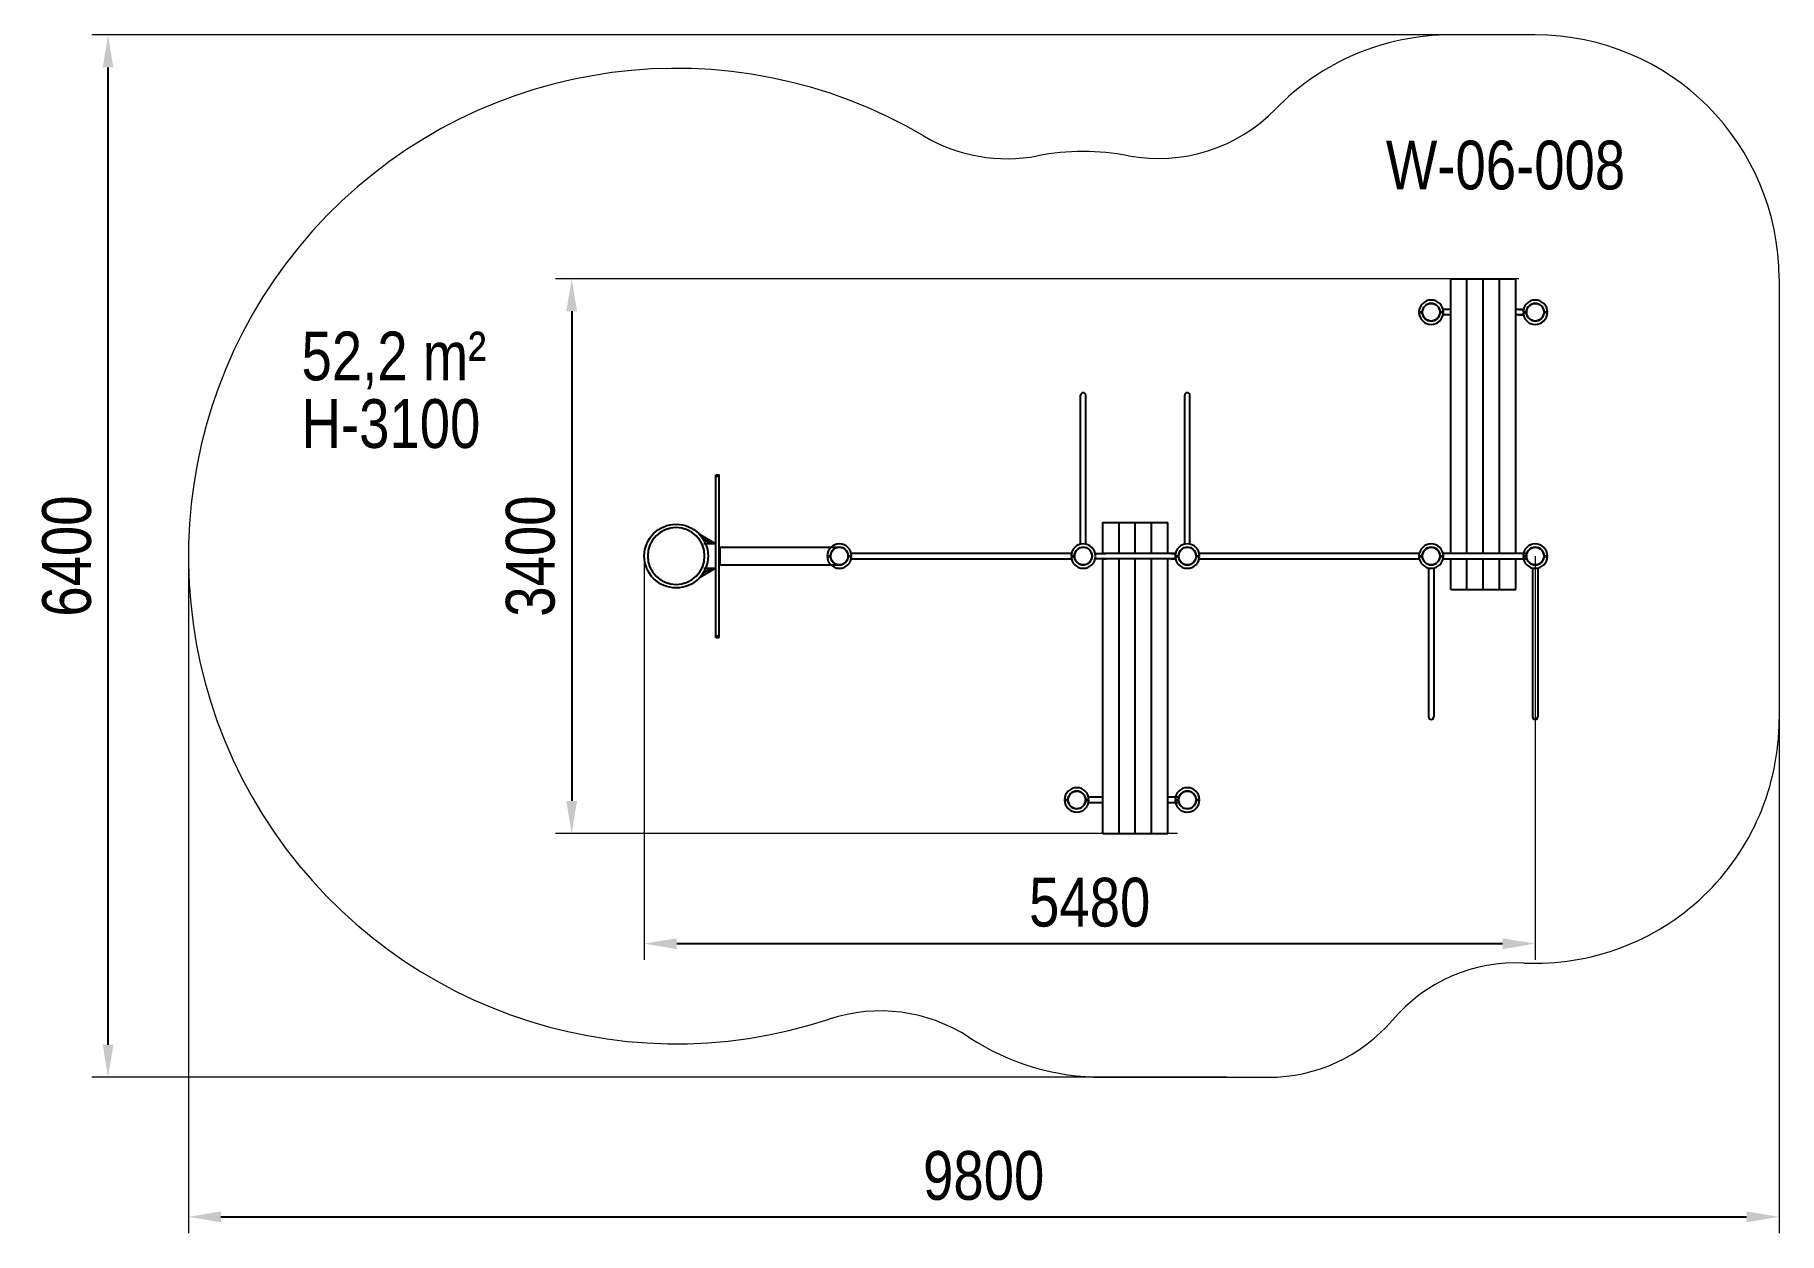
# Model space of a CAD drawing. Header units: millimetres. Extents: x -6397 to 4331, y -4008 to 3363.
import ezdxf

# ---------------------------------------------------------------- set-up
doc = ezdxf.new("R2010")
doc.units = ezdxf.units.MM
for name, color, linetype in [('DIKOM_АРТИКУЛ', 7, 'Continuous'), ('DIKOM_ЗОНА', 80, 'Continuous'), ('DIKOM_ОБЪЕКТ', 7, 'Continuous'), ('DIKOM_РАЗМЕР_ЗОНА', 7, 'Continuous'), ('DIKOM_РАЗМЕР_ОБЪЕКТА', 7, 'Continuous')]:
    doc.layers.add(name, color=color, linetype=linetype)
doc.styles.add('style1', font='arial.ttf', dxfattribs={"width": 0.8})
doc.dimstyles.new('1-50', dxfattribs={"dimtxt": 300, "dimasz": 200, "dimexe": 100, "dimexo": 0, "dimgap": 100, "dimtad": 1, "dimdec": 0, "dimtxsty": 'style1', "dimcen": 0, "dimclrd": 7, "dimclre": 7, "dimadec": 1, "dimazin": 2, "dimtfac": 1, "dimtdec": 0, "dimtmove": 0, "dimatfit": 3, "dimfxl": 0, "dimlwd": 25, "dimlwe": 18, "dimarcsym": 0})

# ---------------------------------------------------------------- blocks, each defined once
blk = doc.blocks.new('*D0')
at = {"layer": 'Defpoints', "color": 0, "transparency": 16777216}
for p in [(2731, 1863), (-3095, -1549), (631, -1549)]:
    blk.add_point(p, dxfattribs=at)
at = {"layer": 'DIKOM_РАЗМЕР_ОБЪЕКТА', "color": 7, "lineweight": 18, "transparency": 16777216}
for p, q in [((2731, 1863), (-3195, 1863)), ((631, -1549), (-3195, -1549))]:
    blk.add_line(p, q, dxfattribs=at)
at = {"layer": 'DIKOM_РАЗМЕР_ОБЪЕКТА', "color": 7, "lineweight": 25, "transparency": 16777216}
blk.add_line((-3095, 1663), (-3095, -1349), dxfattribs=at)
at = {"layer": 'DIKOM_РАЗМЕР_ОБЪЕКТА', "color": 7, "transparency": 16777216}
for points in [[(-3128, 1663), (-3062, 1663), (-3095, 1863)], [(-3128, -1349), (-3062, -1349), (-3095, -1549)]]:
    blk.add_solid(points, dxfattribs=at)
at = {"layer": 'DIKOM_РАЗМЕР_ОБЪЕКТА', "color": 0, "transparency": 16777216, "insert": (-3348, 157), "char_height": 300, "attachment_point": 5, "rotation": 90, "style": 'style1'}
blk.add_mtext('3400', dxfattribs=at)
blk = doc.blocks.new('*D1')
at = {"layer": 'Defpoints', "color": 0, "transparency": 16777216}
for p in [(-5453, 149), (4331, -399), (4331, -3908)]:
    blk.add_point(p, dxfattribs=at)
at = {"layer": 'DIKOM_РАЗМЕР_ЗОНА', "color": 7, "lineweight": 18, "transparency": 16777216}
for p, q in [((-5453, 149), (-5453, -4008)), ((4331, -399), (4331, -4008))]:
    blk.add_line(p, q, dxfattribs=at)
at = {"layer": 'DIKOM_РАЗМЕР_ЗОНА', "color": 7, "lineweight": 25, "transparency": 16777216}
blk.add_line((-5253, -3908), (4131, -3908), dxfattribs=at)
at = {"layer": 'DIKOM_РАЗМЕР_ЗОНА', "color": 7, "transparency": 16777216}
for points in [[(-5253, -3874), (-5253, -3941), (-5453, -3908)], [(4131, -3874), (4131, -3941), (4331, -3908)]]:
    blk.add_solid(points, dxfattribs=at)
at = {"layer": 'DIKOM_РАЗМЕР_ЗОНА', "color": 0, "transparency": 16777216, "insert": (-561, -3655), "char_height": 300, "attachment_point": 5, "style": 'style1'}
blk.add_mtext('9800', dxfattribs=at)
blk = doc.blocks.new('*D2')
at = {"layer": 'Defpoints', "color": 0, "transparency": 16777216}
for p in [(-2649, 157), (2831, 157), (2831, -2227)]:
    blk.add_point(p, dxfattribs=at)
at = {"layer": 'DIKOM_РАЗМЕР_ОБЪЕКТА', "color": 7, "lineweight": 18, "transparency": 16777216}
for p, q in [((-2649, 157), (-2649, -2327)), ((2831, 157), (2831, -2327))]:
    blk.add_line(p, q, dxfattribs=at)
at = {"layer": 'DIKOM_РАЗМЕР_ОБЪЕКТА', "color": 7, "lineweight": 25, "transparency": 16777216}
blk.add_line((-2449, -2227), (2631, -2227), dxfattribs=at)
at = {"layer": 'DIKOM_РАЗМЕР_ОБЪЕКТА', "color": 7, "transparency": 16777216}
for points in [[(-2449, -2194), (-2449, -2261), (-2649, -2227)], [(2631, -2194), (2631, -2261), (2831, -2227)]]:
    blk.add_solid(points, dxfattribs=at)
at = {"layer": 'DIKOM_РАЗМЕР_ОБЪЕКТА', "color": 0, "transparency": 16777216, "insert": (91, -1974), "char_height": 300, "attachment_point": 5, "style": 'style1'}
blk.add_mtext('5480', dxfattribs=at)
blk = doc.blocks.new('*D3')
at = {"layer": 'Defpoints', "color": 0, "transparency": 16777216}
for p in [(-5947, 3363), (2777, 3363), (935, -3049)]:
    blk.add_point(p, dxfattribs=at)
at = {"layer": 'DIKOM_РАЗМЕР_ЗОНА', "color": 7, "lineweight": 18, "transparency": 16777216}
for p, q in [((2777, 3363), (-6047, 3363)), ((935, -3049), (-6047, -3049))]:
    blk.add_line(p, q, dxfattribs=at)
at = {"layer": 'DIKOM_РАЗМЕР_ЗОНА', "color": 7, "lineweight": 25, "transparency": 16777216}
blk.add_line((-5947, -2849), (-5947, 3163), dxfattribs=at)
at = {"layer": 'DIKOM_РАЗМЕР_ЗОНА', "color": 7, "transparency": 16777216}
for points in [[(-5980, 3163), (-5914, 3163), (-5947, 3363)], [(-5980, -2849), (-5914, -2849), (-5947, -3049)]]:
    blk.add_solid(points, dxfattribs=at)
at = {"layer": 'DIKOM_РАЗМЕР_ЗОНА', "color": 0, "transparency": 16777216, "insert": (-6200, 157), "char_height": 300, "attachment_point": 5, "rotation": 90, "style": 'style1'}
blk.add_mtext('6400', dxfattribs=at)

msp = doc.modelspace()

# ---------------------------------------------------------------- linework, layer by layer
at = {"layer": 'DIKOM_ЗОНА', "color": 3, "lineweight": 15}
for p, q in [((2831.4, 3363.1), (2311.4, 3363.1)), ((4331.4, 1863.2), (4331.5, -847.8)), ((171.4, -3048.9), (1191.4, -3048.9))]:
    msp.add_line(p, q, dxfattribs=at)
for centre, radius, start, end in [((2311.4, 1863.1), 1500, 90, 135.90894), ((2831.4, 1863.1), 1500, 0.00285, 90), ((-2452.6, 157.1), 3000, 59.44029, 288.28814), ((515.8, 3602.7), 1000, 259.29433, 315.90894), ((-418.8, 3601.5), 1000, 239.44029, 280.84199), ((51.4, 1146.1), 1500, 79.29433, 100.84199), ((2831.5, -847.9), 1500, 267.31732, 0.00285), ((2714.5, -3345.1), 1000, 87.31732, 139.59923), ((-1197.4, -3640.8), 1000, 56.80251, 108.28814), ((1191.4, -2048.9), 1000, 270, 319.59923), ((171.4, -1548.9), 1500, 236.80251, 270)]:
    msp.add_arc(centre, radius, start, end, dxfattribs=at)
at = {"layer": 'DIKOM_ОБЪЕКТ'}
for p, q in [((2311.4, 173.1), (2311.4, 1863.1)), ((2311.4, 1863.1), (2711.4, 1863.1)), ((2411.4, 173.1), (2411.4, 1863.1)), ((2511.4, 173.1), (2511.4, 1863.1)), ((2611.4, 173.1), (2611.4, 1863.1)), ((2711.4, 173.1), (2711.4, 1863.1)), ((2116.4, 1659.1), (2137, 1659.1)), ((2116.4, 1659.1), (2137, 1659.1)), ((2116.4, 1655.1), (2137, 1655.1)), ((2116.4, 1655.1), (2137, 1655.1)), ((2136.4, 1655.1), (2136.4, 1659.1)), ((2136.4, 1655.1), (2136.4, 1659.1)), ((2245.9, 1659.1), (2266.4, 1659.1)), ((2245.9, 1655.1), (2266.4, 1655.1)), ((2311.4, 1673.1), (2264.7, 1673.1)), ((2311.4, 1641.1), (2264.7, 1641.1)), ((2756.4, 1673.1), (2711.4, 1673.1)), ((2756.4, 1641.1), (2711.4, 1641.1)), ((2731.4, 1673.1), (2758.2, 1673.1)), ((2731.4, 1641.1), (2758.2, 1641.1)), ((2756.4, 1659.1), (2777, 1659.1)), ((2756.4, 1655.1), (2777, 1655.1)), ((2776.4, 1655.1), (2776.4, 1659.1)), ((2885.9, 1659.1), (2906.4, 1659.1)), ((2885.9, 1655.1), (2906.4, 1655.1)), ((35.4, 230.4), (35.4, 1146.1)), ((67.4, 230.4), (67.4, 1146.1)), ((675.4, 230.4), (675.4, 1146.1)), ((707.4, 230.4), (707.4, 1146.1)), ((35.4, 230.4), (35.4, 1030.1)), ((67.4, 230.4), (67.4, 1030.1)), ((675.4, 230.4), (675.4, 1030.1)), ((707.4, 230.4), (707.4, 1030.1)), ((-2207.6, 657.1), (-2187.6, 657.1)), ((-2207.6, 648.2), (-2207.6, 657.1)), ((-2207.6, 648.2), (-2187.6, 648.2)), ((-2207.6, -333.9), (-2207.6, 648.2)), ((-2187.6, 648.2), (-2187.6, 657.1)), ((-2187.6, -333.9), (-2187.6, 648.2)), ((171.4, 173.1), (171.4, 363.1)), ((171.4, 363.1), (571.4, 363.1)), ((271.4, 173.1), (271.4, 363.1)), ((371.4, 173.1), (371.4, 363.1)), ((471.4, 173.1), (471.4, 363.1)), ((571.4, 173.1), (571.4, 363.1)), ((-2211.6, 232.1), (-2307.5, 288.9)), ((-2239.8, 234.9), (-2287.8, 263.3)), ((-2207.6, 232.1), (-2281.8, 232.1)), ((-2277.9, 232), (-2277.6, 232.1)), ((-2207.6, 82.1), (-2207.6, 232.1)), ((-2187.6, 207.1), (-2182.6, 207.1)), ((-2182.6, 211.1), (-1448.6, 211.1)), ((-2182.6, 107.1), (-2182.6, 207.1)), ((-1523.6, 159.1), (-1503, 159.1)), ((-1523.6, 155.1), (-1503, 155.1)), ((-1503.6, 155.1), (-1503.6, 159.1)), ((-1394.1, 159.1), (-1373.6, 159.1)), ((-1394.1, 159.1), (-1373.6, 159.1)), ((-1394.1, 155.1), (-1373.6, 155.1)), ((-1394.1, 155.1), (-1373.6, 155.1)), ((-21.8, 173.1), (-1375.3, 173.1)), ((-1375.3, 141.1), (-21.8, 141.1)), ((-23.6, 159.1), (-3, 159.1)), ((-23.6, 159.1), (-3, 159.1)), ((-23.6, 155.1), (-3, 155.1)), ((-23.6, 155.1), (-3, 155.1)), ((-3.6, 155.1), (-3.6, 159.1)), ((-3.6, 155.1), (-3.6, 159.1)), ((124.7, 173.1), (191.4, 173.1)), ((616.4, 141.1), (124.7, 141.1)), ((164.7, 141.1), (191.4, 141.1)), ((616.4, 173.1), (166.4, 173.1)), ((171.4, -1548.9), (171.4, 141.1)), ((271.4, -1548.9), (271.4, 141.1)), ((371.4, -1548.9), (371.4, 141.1)), ((471.4, -1548.9), (471.4, 141.1)), ((571.4, -1548.9), (571.4, 141.1)), ((591.4, 173.1), (618.2, 173.1)), ((591.4, 141.1), (618.2, 141.1)), ((616.4, 159.1), (637, 159.1)), ((616.4, 155.1), (637, 155.1)), ((636.4, 155.1), (636.4, 159.1)), ((745.9, 159.1), (766.4, 159.1)), ((745.9, 155.1), (766.4, 155.1)), ((2118.2, 173.1), (764.7, 173.1)), ((764.7, 141.1), (2118.2, 141.1)), ((2116.4, 159.1), (2137, 159.1)), ((2116.4, 159.1), (2137, 159.1)), ((2116.4, 155.1), (2137, 155.1)), ((2116.4, 155.1), (2137, 155.1)), ((2136.4, 155.1), (2136.4, 159.1)), ((2136.4, 155.1), (2136.4, 159.1)), ((2245.9, 159.1), (2266.4, 159.1)), ((2245.9, 159.1), (2266.4, 159.1)), ((2245.9, 155.1), (2266.4, 155.1)), ((2245.9, 155.1), (2266.4, 155.1)), ((2291.4, 173.1), (2264.7, 173.1)), ((2264.7, 141.1), (2291.4, 141.1)), ((2781.4, 173.1), (2286.4, 173.1)), ((2286.4, 141.1), (2781.4, 141.1)), ((2691.4, 173.1), (2291.4, 173.1)), ((2291.4, 141.1), (2691.4, 141.1)), ((2311.4, -48.9), (2311.4, 141.1)), ((2411.4, -48.9), (2411.4, 141.1)), ((2511.4, -48.9), (2511.4, 141.1)), ((2611.4, -48.9), (2611.4, 141.1)), ((2711.4, -48.9), (2711.4, 141.1)), ((2758.2, 173.1), (2731.4, 173.1)), ((2731.4, 141.1), (2758.2, 141.1)), ((2756.4, 159.1), (2777, 159.1)), ((2756.4, 159.1), (2777, 159.1)), ((2756.4, 155.1), (2777, 155.1)), ((2756.4, 155.1), (2777, 155.1)), ((2776.4, 155.1), (2776.4, 159.1)), ((2776.4, 155.1), (2776.4, 159.1)), ((2885.9, 159.1), (2906.4, 159.1)), ((2885.9, 159.1), (2906.4, 159.1)), ((2885.9, 159.1), (2906.4, 159.1)), ((2885.9, 155.1), (2906.4, 155.1)), ((2885.9, 155.1), (2906.4, 155.1)), ((2885.9, 155.1), (2906.4, 155.1)), ((-2211.6, 82.1), (-2307.5, 25.4)), ((-2239.8, 79.4), (-2287.8, 51)), ((-2281.8, 82.1), (-2207.6, 82.1)), ((-2187.6, 107.1), (-2182.6, 107.1)), ((-2182.6, 103.1), (-1448.6, 103.1)), ((2175.4, 83.9), (2175.4, -831.9)), ((2175.4, 83.9), (2175.4, -715.9)), ((2207.4, 83.9), (2207.4, -831.9)), ((2207.4, 83.9), (2207.4, -715.9)), ((2815.4, 83.9), (2815.4, -831.9)), ((2815.4, 83.9), (2815.4, -715.9)), ((2847.4, 83.9), (2847.4, -831.9)), ((2847.4, 83.9), (2847.4, -715.9)), ((-2438.8, -38.4), (-2441.7, -40.1)), ((-2406.9, -33.5), (-2408.6, -34.5)), ((2311.4, -48.9), (2711.4, -48.9)), ((-2207.6, -333.9), (-2187.6, -333.9)), ((-2207.6, -342.9), (-2207.6, -333.9)), ((-2207.6, -342.9), (-2187.6, -342.9)), ((-2187.6, -342.9), (-2187.6, -333.9)), ((-63.6, -1340.9), (-43, -1340.9)), ((-63.6, -1344.9), (-43, -1344.9)), ((-43.6, -1344.9), (-43.6, -1340.9)), ((65.9, -1340.9), (86.4, -1340.9)), ((65.9, -1344.9), (86.4, -1344.9)), ((171.4, -1326.9), (84.7, -1326.9)), ((84.7, -1358.9), (171.4, -1358.9)), ((591.4, -1326.9), (571.4, -1326.9)), ((641.4, -1326.9), (571.4, -1326.9)), ((571.4, -1358.9), (641.4, -1358.9)), ((571.4, -1358.9), (591.4, -1358.9)), ((616.4, -1340.9), (637, -1340.9)), ((616.4, -1344.9), (637, -1344.9)), ((636.4, -1344.9), (636.4, -1340.9)), ((745.9, -1340.9), (766.4, -1340.9)), ((745.9, -1344.9), (766.4, -1344.9)), ((171.4, -1548.9), (571.4, -1548.9))]:
    msp.add_line(p, q, dxfattribs=at)
for centre, radius in [((2191.4, 1657.1), 54), ((2831.4, 1657.1), 54), ((-2452.6, 157.1), 196), ((-1448.6, 157.1), 54), ((-1448.6, 157.1), 54), ((51.4, 157.1), 54), ((691.4, 157.1), 54), ((2191.4, 157.1), 54), ((2191.4, 157.1), 54), ((2831.4, 157.1), 54), ((2831.4, 157.1), 54), ((11.4, -1342.9), 54), ((691.4, -1342.9), 54)]:
    msp.add_circle(centre, radius, dxfattribs=at)
at = {"layer": 'DIKOM_ОБЪЕКТ', "extrusion": (7.88946e-30, 1.73472e-18, -1)}
msp.add_circle((2452.6, 157.1), 175, dxfattribs=at)
at = {"layer": 'DIKOM_ОБЪЕКТ'}
for centre, radius, start, end in [((2191.4, 1657.1), 75, 1.52807, 178.47193), ((2831.4, 1657.1), 75, 1.52807, 178.47193), ((2191.4, 1657.1), 75, 181.52807, 358.47193), ((2191.4, 1657.1), 54.5, 2.10307, 177.89693), ((2191.4, 1657.1), 54.5, 182.10307, 357.89693), ((2831.4, 1657.1), 75, 181.52807, 358.47193), ((2831.4, 1657.1), 54.5, 2.10307, 177.89693), ((2831.4, 1657.1), 54.5, 182.10307, 357.89693), ((51.4, 1146.1), 16, 0, 180), ((691.4, 1146.1), 16, 0, 180), ((-1448.6, 157.1), 75, 1.52807, 178.47193), ((51.4, 157.1), 75, 1.52807, 178.47193), ((691.4, 157.1), 75, 1.52807, 178.47193), ((2191.4, 157.1), 75, 1.52807, 178.47193), ((2191.4, 157.1), 75, 1.52807, 178.47193), ((2831.4, 157.1), 75, 1.52807, 178.47193), ((2831.4, 157.1), 75, 1.52807, 178.47193), ((-1448.6, 157.1), 75, 181.52807, 358.47193), ((-1448.6, 157.1), 54.5, 2.10307, 177.89693), ((-1448.6, 157.1), 54.5, 182.10307, 357.89693), ((51.4, 157.1), 75, 181.52807, 358.47193), ((51.4, 157.1), 54.5, 2.10307, 177.89693), ((51.4, 157.1), 54.5, 182.10307, 357.89693), ((691.4, 157.1), 75, 181.52807, 358.47193), ((691.4, 157.1), 54.5, 2.10307, 177.89693), ((691.4, 157.1), 54.5, 182.10307, 357.89693), ((2191.4, 157.1), 75, 181.52807, 358.47193), ((2191.4, 157.1), 75, 181.52807, 358.47193), ((2191.4, 157.1), 54.5, 2.10307, 177.89693), ((2191.4, 157.1), 54.5, 2.10307, 177.89693), ((2191.4, 157.1), 54.5, 182.10307, 357.89693), ((2191.4, 157.1), 54.5, 182.10307, 357.89693), ((2831.4, 157.1), 75, 181.52807, 358.47193), ((2831.4, 157.1), 75, 181.52807, 358.47193), ((2831.4, 157.1), 54.5, 2.10307, 177.89693), ((2831.4, 157.1), 54.5, 2.10307, 177.89693), ((2831.4, 157.1), 54.5, 182.10307, 357.89693), ((2831.4, 157.1), 54.5, 182.10307, 357.89693), ((2191.4, -831.9), 16, 180, 0), ((2831.4, -831.9), 16, 180, 0), ((11.4, -1342.9), 75, 1.52807, 178.47193), ((691.4, -1342.9), 75, 1.52807, 178.47193), ((11.4, -1342.9), 75, 181.52807, 358.47193), ((11.4, -1342.9), 54.5, 2.10307, 177.89693), ((11.4, -1342.9), 54.5, 182.10307, 357.89693), ((691.4, -1342.9), 75, 181.52807, 358.47193), ((691.4, -1342.9), 54.5, 2.10307, 177.89693), ((691.4, -1342.9), 54.5, 182.10307, 357.89693)]:
    msp.add_arc(centre, radius, start, end, dxfattribs=at)

# ---------------------------------------------------------------- texts
at = {"layer": 'DIKOM_АРТИКУЛ', "color": 7, "linetype": 'Continuous', "lineweight": 15, "insert": (1912.7, 2712.6), "char_height": 300, "width": 2314.7, "attachment_point": 1, "style": 'style1'}
msp.add_mtext('W-06-008', dxfattribs=at)
at = {"layer": 'DIKOM_РАЗМЕР_ОБЪЕКТА', "char_height": 300, "width": 2314.7, "attachment_point": 1, "style": 'style1'}
for s, insert in [('52,2 m²', (-4756.9, 1538.1)), ('{\\C0;H-3100}', (-4756.4, 1122.3))]:
    msp.add_mtext(s, dxfattribs=dict(at, insert=insert))

# ---------------------------------------------------------------- dimensions: what is measured, and where the dimension line sits
at = {"layer": 'DIKOM_РАЗМЕР_ЗОНА'}
dim = msp.add_linear_dim(base=(-5946.9, 3363.1), p1=(934.9, -3048.9), p2=(2777.4, 3363.1), angle=90, text='6400', dimstyle='1-50', dxfattribs=at)
dim.commit()
dim.dimension.update_dxf_attribs({"geometry": '*D3', "text_midpoint": (-5946.9, 157.1), "dimtype": 160})
dim = msp.add_linear_dim(base=(4331.5, -3907.7), p1=(-5452.6, 149.1), p2=(4331.5, -399.1), text='9800', dimstyle='1-50', dxfattribs=at)
dim.commit()
dim.dimension.update_dxf_attribs({"geometry": '*D1', "text_midpoint": (-560.5, -3907.7), "dimtype": 160})
at = {"layer": 'DIKOM_РАЗМЕР_ОБЪЕКТА'}
dim = msp.add_linear_dim(base=(-3094.9, -1548.9), p1=(2731.4, 1863.1), p2=(631.4, -1548.9), angle=90, text='3400', dimstyle='1-50', dxfattribs=at)
dim.commit()
dim.dimension.update_dxf_attribs({"geometry": '*D0', "text_midpoint": (-3094.9, 157.1), "dimtype": 160})
dim = msp.add_linear_dim(base=(2831.4, -2227.4), p1=(-2648.6, 157.1), p2=(2831.4, 157.1), dimstyle='1-50', dxfattribs=at)
dim.commit()
dim.dimension.update_dxf_attribs({"geometry": '*D2', "text_midpoint": (91.4, -2227.4), "dimtype": 160})

doc.saveas('drawing.dxf')
